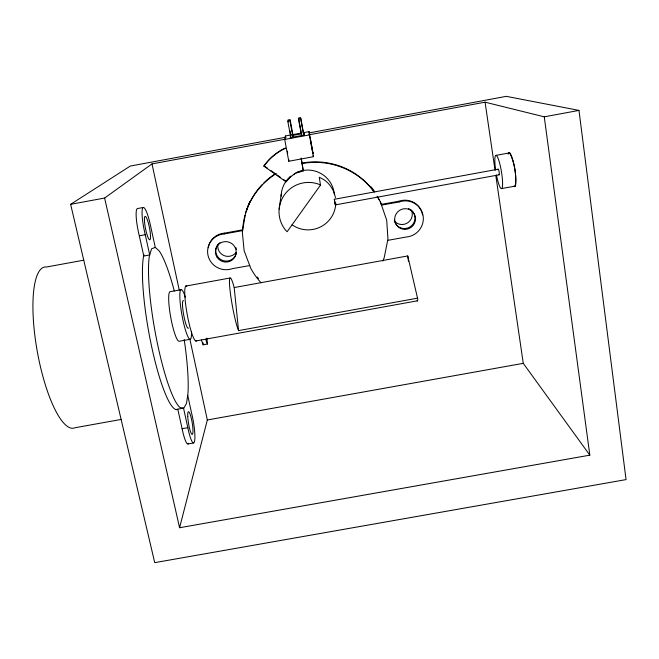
<?xml version="1.0" encoding="UTF-8"?>
<svg xmlns="http://www.w3.org/2000/svg" width="659" height="659" viewBox="0 0 659 659"><rect width="100%" height="100%" fill="white"/><g stroke="black" fill="none" stroke-linecap="round" stroke-linejoin="round"><path stroke-width="0.99" d="M300.669 118.702L298.511 119.106L301.649 136.1M285.421 147.995A53.297 53.074 0.2 0 0 264.078 165.771L263.938 166.2L285.99 181.777L290.718 176.678L296.674 172.493L301.385 171.043M290.718 176.678L290.759 176.2M313.239 155.4L313.396 156.71L288.79 161.257L288.947 159.89M285.99 181.777L290.084 176.933M290.462 135.861L290.232 137.64L304.211 135.054L304.137 133.324L304.499 135.317M279.128 209.134L281.253 194.232M262.513 184.289A72.581 71.716 -4.8 0 0 245.527 213.384L242.314 232.009L244.127 250.725L250.741 268.262A72.927 72.045 -4.8 0 0 261.005 282.752M289.902 120.704L287.752 121.108L290.924 138.085M288.79 161.257L284.696 139.469L285.372 135.993L301.163 133.069M508.114 154.222L508.962 152.649L509.827 153.094C514.646 163.028 516.738 174.956 515.214 185.92L514.522 186.489L514.045 186.135M308.914 134.823L485.073 102.178L544.26 116.824L589.83 455.163L179.586 527.735L207.33 419.972L189.94 339.5M224.225 233.986L224.587 233.138L242.833 229.785L242.553 230.617L223.978 233.97A18.271 17.859 21.5 0 0 208.063 255.634A18.271 17.859 21.5 0 0 232.232 268.674L249.728 265.569M320.48 185.113L287.151 231.696L285.866 230.518A29.531 29.317 -1.4 0 1 318.923 184.289L320.48 185.113L319.277 177.238L324.236 179.874A27.727 27.579 -0.6 0 1 335.447 197.857M309.203 132.887L506.31 96.346L578.981 110.407L626.05 479.604L154.733 562.654L70.637 204.323L104.616 198.046L151.99 163.91L284.614 139.329M70.637 204.323L130.293 166.052L285.957 137.196M293.288 174.61L295.825 173.02M296.657 172.946L303.28 170.92L301.303 158.638M495.609 155.466L508.666 153.02M303.132 132.739L309.055 131.602L312.885 152.567M293.395 135.317L301.204 133.868M284.696 139.469L309.409 134.889L309.055 131.602M544.26 116.824L578.981 110.407M143.316 207.478L137.459 208.557A20.964 3.657 78.8 0 0 139.313 235.815L143.786 256.03L149.717 254.942L145.268 234.719A20.973 3.542 78.8 0 1 142.838 207.849A20.973 3.542 78.8 0 1 150.779 226.844L155.277 247.413L159.148 250.89A82.062 13.724 79.8 0 1 174.314 291.031M499.201 174.808L335.324 204.9L334.302 199.298L498.138 169.19M139.313 235.815L145.268 234.719M83.792 260.173L46.542 267.002A81.856 22.184 79.8 0 0 37.201 351.025A81.856 22.184 79.8 0 0 75.068 427.724L121.52 419.379M387.673 240.362L406.257 237.026A18.37 17.982 -34.6 0 0 422.996 215.114A18.37 17.982 -34.6 0 0 399.247 201.951L398.777 201.259L381.116 204.405L381.503 205.114L399.247 201.951M185.756 286.088L229.933 278.032M181.423 289.647L170.45 291.649A25.223 4.036 79.7 0 0 170.5 316.015A25.223 4.036 79.7 0 0 179.091 341.28L190.097 339.286M417.666 298.148L238.566 330.596L237.561 327.951A28.073 2.875 79.7 0 1 229.9 288.955A28.073 2.875 79.7 0 1 233.08 283.667L234.184 287.555L407.748 255.939L417.715 298.964A28.18 1.87 79.7 0 1 417.056 300.726M501.738 188.54L514.827 186.184M195.698 340.975L417.567 300.792M201.357 339.995L203.186 344.797L207.412 344.031A56.147 7.875 79.7 0 0 206.868 338.1M188.647 443.285A20.141 3.369 80.7 0 1 182.172 428.993L177.782 409.173L183.531 408.135L187.889 427.971A20.149 3.262 80.6 0 0 194.487 441.596A20.149 3.262 80.6 0 0 191.678 413.547L187.708 395.351M176.052 409.585L177.782 409.173M207.33 419.972L523.262 363.34L589.83 455.163M182.123 428.721L187.84 427.691M187.873 443.985L193.507 442.972M224.587 233.138L224.34 233.129A18.188 17.777 21.6 0 0 208.252 247.809M264.078 165.771L267.332 168.07M270.585 170.368L275.47 173.811M277.093 174.964L280.347 177.263M283.601 179.561L286.047 181.283M155.277 247.413L151.603 248.781L149.362 256.079A82.062 13.724 79.8 0 0 156.793 340.464A82.062 13.724 79.8 0 0 180.022 407.509L183.812 408.193L186.481 403.448L187.93 393.893A82.062 13.724 79.8 0 0 184.182 339.517M205.608 339.228L207.412 344.031M104.616 198.046L179.586 527.735M151.99 163.91L179.314 290.364M334.311 199.298L334.764 201.736M335.316 204.891L334.854 202.453M285.372 135.993L285.742 138.019M287.316 151.191L287.678 153.127M293.387 137.261L290.1 119.534L287.975 119.979L288.345 121.94M289.911 120.655L293.066 137.69M290.001 130.721L290.907 135.688M303.923 135.301L300.669 117.574L298.552 118.01L301.814 135.696M300.669 118.661L303.799 135.705M309.409 134.889L313.396 156.71M301.138 158.053L303.28 170.92M485.073 102.178L495.033 170.261M495.774 175.343L523.262 363.34M312.877 152.526L313.041 153.827L310.43 139.543L310.578 140.886M407.748 255.939L407.888 257.109A28.18 1.87 79.7 0 0 408.498 261.483M234.184 287.555L238.566 330.596M495.609 169.865A16.912 2.743 80.5 0 1 497.825 157.723A16.912 2.743 80.5 0 1 502.529 185.706A16.912 2.743 80.5 0 1 496.474 174.997M498.015 169.783A2.883 0.47 80.5 0 1 498.69 170.022A2.883 0.47 80.5 0 1 499.333 173.869A2.883 0.47 80.5 0 1 498.764 174.289M177.51 409.494A82.054 14.168 79.8 0 1 151.842 347.548A82.054 14.168 79.8 0 1 143.909 254.703M508.55 152.748A17.299 3.015 80.5 0 1 514.778 169.116A17.299 3.015 80.5 0 1 514.168 186.513M410.656 209.776A10.445 10.231 -34.7 0 1 410.079 226.894A10.445 10.231 -34.7 0 1 394.362 220.147M408.489 208.631A10.445 10.231 -34.7 0 1 410.104 209.422M236.326 252.982A10.396 10.157 21.6 0 1 220.658 259.465A10.396 10.157 21.6 0 1 219.958 242.66M235.938 247.718A10.396 10.157 21.6 0 1 236.383 249.448M235.815 252.727A10.149 9.934 22.2 0 1 217.865 244.843M258.501 278.568A72.581 71.716 -4.8 0 1 257.282 277.027M242.71 228.994A72.581 71.716 -4.8 0 1 244.983 215.295M263.929 182.848A72.581 71.716 -4.8 0 1 275.717 173.441M301.929 163.086A72.581 71.716 -4.8 0 1 374.032 191.58M377.368 196.588A72.581 71.716 -4.8 0 1 379.345 200.064M380.259 201.827A72.581 71.716 -4.8 0 1 381.108 203.606M246.491 210.855A70.892 70.109 -4.9 0 1 247.71 206.959M248.048 205.995A70.892 70.109 -4.9 0 1 249.975 201.234M371.248 186.983A70.892 70.109 -4.9 0 1 374.238 191.192M411.422 210.18A10.206 10 -35.4 0 1 394.362 221.037M281.146 196.209A26.648 26.533 0.2 0 1 290.001 176.851M296.674 172.493A26.648 26.533 0.2 0 1 334.344 194.298M263.938 166.2A53.511 53.272 0.1 0 1 285.363 148.357M335.793 202.997A27.727 27.579 -0.6 0 1 292.077 224.818M382.895 261.038A72.927 72.045 -4.8 0 0 384.271 257.348L387.953 238.962L386.701 220.188L380.54 202.329A72.927 72.045 -4.8 0 0 377.105 196.242M245.494 213.384A72.927 72.045 -4.8 0 1 276.294 173.556M301.715 163.638A72.927 72.045 -4.8 0 1 374.271 192.074M398.777 201.259A18.279 17.9 -34.7 0 1 421.826 212.165M422.098 213.063A18.279 17.9 -34.7 0 1 422.51 214.9M203.03 342.861A56.139 8.106 79.7 0 1 203.186 344.797M196.712 340.629A28.04 4.045 79.7 0 1 187.14 314.063A28.04 4.045 79.7 0 1 186.835 286.13M188.49 328.075A14.012 2.092 79.7 0 1 183.639 314.705A14.012 2.092 79.7 0 1 183.556 300.776M191.505 332.054A25.231 3.773 79.7 0 1 186.003 331.782A25.231 3.773 79.7 0 1 179.833 296.476A25.231 3.773 79.7 0 1 185.467 297.522M217.19 257.463A10.445 10.206 21.5 0 0 235.172 256.442A10.445 10.206 21.5 0 0 225.032 241.622A10.445 10.206 21.5 0 0 217.19 257.463M404.717 229.373A10.495 10.272 -34.6 0 0 414.313 214.002A10.495 10.272 -34.6 0 0 396.265 213.705A10.495 10.272 -34.6 0 0 404.717 229.373M144.42 220.147A11.986 2.026 78.8 0 0 149.222 239.547A11.986 2.026 78.8 0 0 148.736 224.48A11.986 2.026 78.8 0 0 144.42 220.147M187.749 416.381A11.508 1.862 80.6 0 0 191.967 434.355A11.508 1.862 80.6 0 0 191.332 418.432A11.508 1.862 80.6 0 0 187.749 416.381"/></g></svg>
